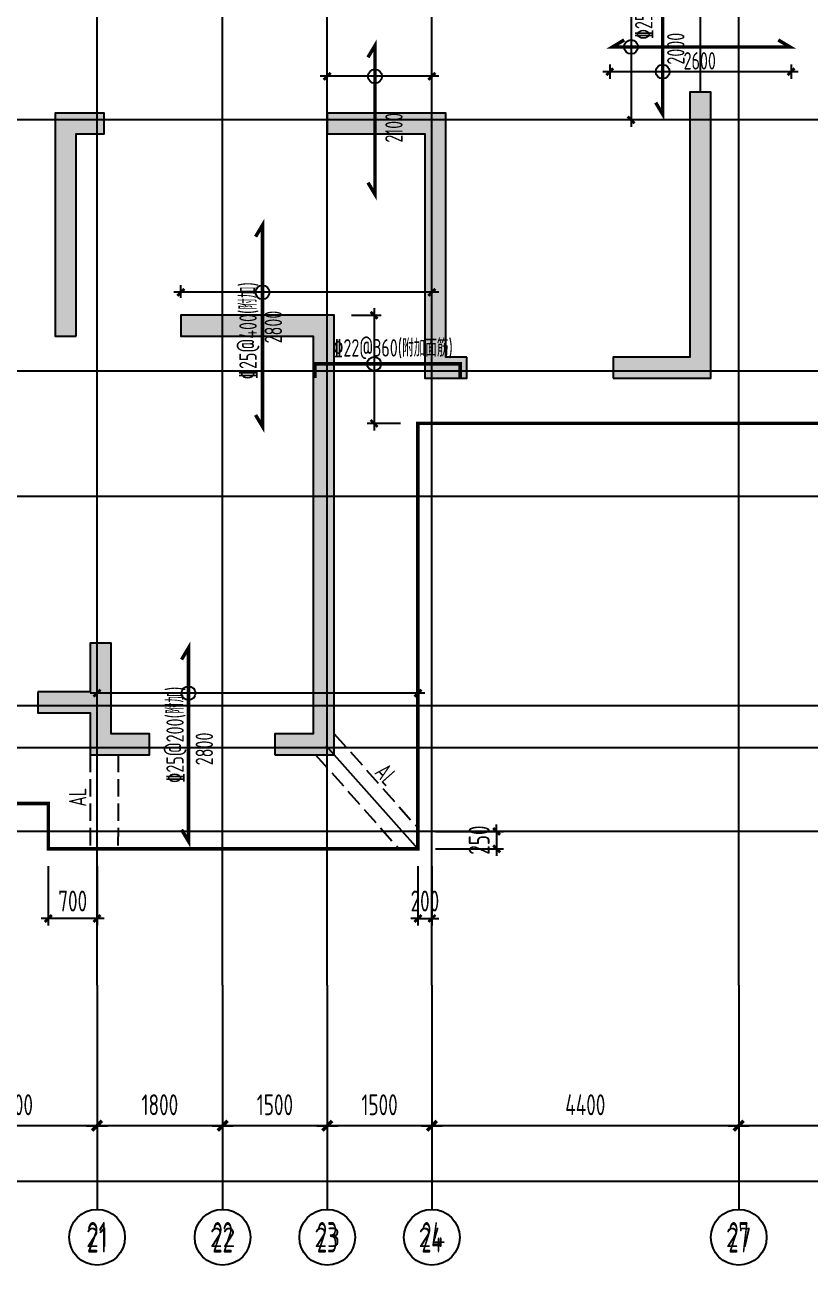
# Model space of a CAD drawing. Extents: x 627893 to 789462, y -407363 to 145317.
# Drawn here: x 692568 to 703830, y -223382 to -205599 of the extents above; entities that cross this region are included whole.
import ezdxf
from ezdxf.enums import TextEntityAlignment as Align

# ---------------------------------------------------------------- set-up
doc = ezdxf.new("R2010")
doc.units = 0
doc.header["$LTSCALE"] = 100
doc.linetypes.add('DASH', pattern=[0.35, 0.25, -0.1])
doc.layers.get('0').update_dxf_attribs({"linetype": 'CONTINUOUS'})
doc.layers.get('Defpoints').update_dxf_attribs({"linetype": 'CONTINUOUS'})
for name, color, linetype in [('1508', 2, 'CONTINUOUS'), ('AXIS', 3, 'CONTINUOUS'), ('AXIS_TEXT', 7, 'CONTINUOUS'), ('dote', 253, 'CONTINUOUS'), ('HATCH', 254, 'CONTINUOUS'), ('THIN', 7, 'CONTINUOUS'), ('底板钢筋2', 30, 'CONTINUOUS'), ('支座钢筋标注', 173, 'CONTINUOUS'), ('板底钢筋', 24, 'CONTINUOUS'), ('砼墙', 3, 'CONTINUOUS')]:
    doc.layers.add(name, color=color, linetype=linetype)
doc.styles.add('_TCH_AXIS', font='tssdeng.shx', dxfattribs={"width": 0.7, "bigfont": 'tssdchn.shx'})
doc.styles.add('CADReader_TextStyle', font='tssdeng.shx', dxfattribs={"height": 0.2, "bigfont": 'gbcbig.shx'})
doc.styles.add('COMPLEX', font='tssdeng.shx', dxfattribs={"width": 0.7, "bigfont": 'tssdchn.shx'})
doc.styles.add('dim_font', font='tssdeng.shx', dxfattribs={"width": 0.7, "bigfont": 'tssdchn.shx'})
doc.styles.get("Standard").update_dxf_attribs({"font": 'tssdeng.shx', "width": 0.7, "bigfont": 'tssdchn.shx'})
doc.styles.add('TSSD_Dimension', font='Tssdeng.shx', dxfattribs={"width": 0.7, "bigfont": 'tssdchn.shx'})
doc.dimstyles.new('DIMN', dxfattribs={"dimtxt": 300, "dimasz": 1, "dimexe": 250, "dimexo": 300, "dimgap": 150, "dimtad": 1, "dimdec": 0, "dimzin": 0, "dimdsep": 46, "dimtxsty": 'dim_font', "dimblk": '_DIMX', "dimcen": 0.09, "dimclrt": 7, "dimadec": 0, "dimazin": 0, "dimtfac": 1, "dimtdec": 0, "dimtix": 1, "dimtmove": 2, "dimatfit": 3, "dimldrblk": '_DIMX', "dimfxl": 250, "dimtolj": 1, "dimtzin": 0, "dimarcsym": 0})
doc.dimstyles.new('TSSD_100_100', dxfattribs={"dimtxt": 300, "dimasz": 100, "dimexe": 100, "dimexo": 250, "dimgap": 100, "dimtad": 1, "dimdec": 0, "dimzin": 0, "dimdsep": 46, "dimtxsty": 'TSSD_Dimension', "dimblk": 'ARCHTICK', "dimcen": 0, "dimdle": 100, "dimclrt": 7, "dimadec": 0, "dimazin": 0, "dimtfac": 1, "dimtdec": 0, "dimtix": 1, "dimtmove": 2, "dimatfit": 3, "dimfxl": 1, "dimtolj": 1, "dimtzin": 0, "dimarcsym": 0})

# ---------------------------------------------------------------- blocks, each defined once
blk = doc.blocks.new('_DIMX')
blk.add_line((-150, 0), (150, 0))
at = {"const_width": 50}
blk.add_lwpolyline([(-70, -70), (70, 70)], dxfattribs=at)
blk = doc.blocks.new('*D543')
at = {"layer": 'AXIS', "color": 0, "lineweight": -2}
for p, q in [((668505, -219669), (668505, -222432)), ((707605, -219669), (707605, -222432)), ((707604, -222182), (668506, -222182))]:
    blk.add_line(p, q, dxfattribs=at)
at = {"layer": 'Defpoints', "color": 0}
for p in [(668505, -219369), (707605, -219369), (668505, -222182)]:
    blk.add_point(p, dxfattribs=at)
at = {"layer": 'AXIS', "color": 0, "lineweight": -2, "rotation": 180}
blk.add_blockref('_DIMX', (668505, -222182), dxfattribs=at)
at = {"layer": 'AXIS', "color": 0, "lineweight": -2}
blk.add_blockref('_DIMX', (707605, -222182), dxfattribs=at)
at = {"layer": 'AXIS', "color": 7, "insert": (688055, -221882), "char_height": 300, "attachment_point": 5, "style": 'dim_font'}
blk.add_mtext('\\A1;39100', dxfattribs=at)
blk = doc.blocks.new('*D545')
at = {"layer": 'AXIS', "color": 0, "lineweight": -2}
for p, q in [((702805, -219669), (702805, -221632)), ((705805, -219669), (705805, -221632)), ((705804, -221382), (702806, -221382))]:
    blk.add_line(p, q, dxfattribs=at)
at = {"layer": 'Defpoints', "color": 0}
for p in [(702805, -219369), (705805, -219369), (702805, -221382)]:
    blk.add_point(p, dxfattribs=at)
at = {"layer": 'AXIS', "color": 0, "lineweight": -2, "rotation": 180}
blk.add_blockref('_DIMX', (702805, -221382), dxfattribs=at)
at = {"layer": 'AXIS', "color": 0, "lineweight": -2}
blk.add_blockref('_DIMX', (705805, -221382), dxfattribs=at)
at = {"layer": 'AXIS', "color": 7, "insert": (704305, -221082), "char_height": 300, "attachment_point": 5, "style": 'dim_font'}
blk.add_mtext('\\A1;3000', dxfattribs=at)
blk = doc.blocks.new('*D546')
at = {"layer": 'AXIS', "color": 0, "lineweight": -2}
for p, q in [((696905, -219669), (696905, -221632)), ((698405, -219669), (698405, -221632)), ((698404, -221382), (696906, -221382))]:
    blk.add_line(p, q, dxfattribs=at)
at = {"layer": 'Defpoints', "color": 0}
for p in [(696905, -219369), (698405, -219369), (696905, -221382)]:
    blk.add_point(p, dxfattribs=at)
at = {"layer": 'AXIS', "color": 0, "lineweight": -2, "rotation": 180}
blk.add_blockref('_DIMX', (696905, -221382), dxfattribs=at)
at = {"layer": 'AXIS', "color": 0, "lineweight": -2}
blk.add_blockref('_DIMX', (698405, -221382), dxfattribs=at)
at = {"layer": 'AXIS', "color": 7, "insert": (697655, -221082), "char_height": 300, "attachment_point": 5, "style": 'dim_font'}
blk.add_mtext('\\A1;1500', dxfattribs=at)
blk = doc.blocks.new('*D547')
at = {"layer": 'AXIS', "color": 0, "lineweight": -2}
for p, q in [((695405, -219669), (695405, -221632)), ((696905, -219669), (696905, -221632)), ((696904, -221382), (695406, -221382))]:
    blk.add_line(p, q, dxfattribs=at)
at = {"layer": 'Defpoints', "color": 0}
for p in [(695405, -219369), (696905, -219369), (695405, -221382)]:
    blk.add_point(p, dxfattribs=at)
at = {"layer": 'AXIS', "color": 0, "lineweight": -2}
for p, rotation in [((695405, -221382), 180.0000000000022), ((696905, -221382), 2.238209617644316e-12)]:
    blk.add_blockref('_DIMX', p, dxfattribs=dict(at, rotation=rotation))
at = {"layer": 'AXIS', "color": 7, "insert": (696155, -221082), "char_height": 300, "attachment_point": 5, "style": 'dim_font'}
blk.add_mtext('\\A1;1500', dxfattribs=at)
blk = doc.blocks.new('*D548')
at = {"layer": 'AXIS', "color": 0, "lineweight": -2}
for p, q in [((691205, -219669), (691205, -221632)), ((693605, -219669), (693605, -221632)), ((693604, -221382), (691206, -221382))]:
    blk.add_line(p, q, dxfattribs=at)
at = {"layer": 'Defpoints', "color": 0}
for p in [(691205, -219369), (693605, -219369), (691205, -221382)]:
    blk.add_point(p, dxfattribs=at)
at = {"layer": 'AXIS', "color": 0, "lineweight": -2}
for p, rotation in [((691205, -221382), 180.0000000000014), ((693605, -221382), 1.438849039914203e-12)]:
    blk.add_blockref('_DIMX', p, dxfattribs=dict(at, rotation=rotation))
at = {"layer": 'AXIS', "color": 7, "insert": (692405, -221082), "char_height": 300, "attachment_point": 5, "style": 'dim_font'}
blk.add_mtext('\\A1;2400', dxfattribs=at)
blk = doc.blocks.new('*D587')
at = {"layer": 'AXIS', "color": 0, "lineweight": -2}
for p, q in [((698405, -219669), (698405, -221632)), ((702805, -219669), (702805, -221632)), ((702804, -221382), (698406, -221382))]:
    blk.add_line(p, q, dxfattribs=at)
at = {"layer": 'Defpoints', "color": 0}
for p in [(698405, -219369), (702805, -219369), (698405, -221382)]:
    blk.add_point(p, dxfattribs=at)
at = {"layer": 'AXIS', "color": 0, "lineweight": -2}
for p, rotation in [((698405, -221382), 179.9999999999992), ((702805, -221382), 359.9999999999992)]:
    blk.add_blockref('_DIMX', p, dxfattribs=dict(at, rotation=rotation))
at = {"layer": 'AXIS', "color": 7, "insert": (700605, -221082), "char_height": 300, "attachment_point": 5, "style": 'dim_font'}
blk.add_mtext('\\A1;4400', dxfattribs=at)
blk = doc.blocks.new('*D592')
at = {"layer": 'AXIS', "color": 0, "lineweight": -2}
for p, q in [((693605, -219669), (693605, -221632)), ((695405, -219669), (695405, -221632)), ((695404, -221382), (693606, -221382))]:
    blk.add_line(p, q, dxfattribs=at)
at = {"layer": 'Defpoints', "color": 0}
for p in [(693605, -219369), (695405, -219369), (693605, -221382)]:
    blk.add_point(p, dxfattribs=at)
at = {"layer": 'AXIS', "color": 0, "lineweight": -2}
for p, rotation in [((693605, -221382), 179.9999999999982), ((695405, -221382), 359.9999999999982)]:
    blk.add_blockref('_DIMX', p, dxfattribs=dict(at, rotation=rotation))
at = {"layer": 'AXIS', "color": 7, "insert": (694505, -221082), "char_height": 300, "attachment_point": 5, "style": 'dim_font'}
blk.add_mtext('\\A1;1800', dxfattribs=at)
blk = doc.blocks.new('_ArchTick')
at = {"color": 0, "linetype": 'ByBlock', "const_width": 0.4}
blk.add_lwpolyline([(-0.5, -0.5), (0.5, 0.5)], dxfattribs=at)
blk = doc.blocks.new('*D602')
at = {"layer": 'Defpoints', "color": 0}
for p in [(702241, -204963), (701261, -206963), (702241, -206963)]:
    blk.add_point(p, dxfattribs=at)
at = {"layer": '底板钢筋2', "color": 0, "lineweight": -2}
for p, q in [((701261, -204863), (701261, -207063)), ((701991, -204963), (701161, -204963)), ((701991, -206963), (701161, -206963))]:
    blk.add_line(p, q, dxfattribs=at)
at = {"layer": '底板钢筋2', "color": 0, "lineweight": -2, "xscale": 100, "yscale": 100, "zscale": 100}
for p, rotation in [((701261, -204963), 90), ((701261, -206963), 270)]:
    blk.add_blockref('_ArchTick', p, dxfattribs=dict(at, rotation=rotation))
blk = doc.blocks.new('*D604')
at = {"layer": 'Defpoints', "color": 0}
for p in [(696905, -206281), (698405, -206281), (696905, -206337)]:
    blk.add_point(p, dxfattribs=at)
at = {"layer": '底板钢筋2', "color": 0, "lineweight": -2}
for p, q in [((698505, -206337), (696805, -206337)), ((696905, -206531), (696905, -206437)), ((698405, -206531), (698405, -206437))]:
    blk.add_line(p, q, dxfattribs=at)
at = {"layer": '底板钢筋2', "color": 0, "lineweight": -2, "xscale": 100, "yscale": 100, "zscale": 100, "rotation": 180}
blk.add_blockref('_ArchTick', (696905, -206337), dxfattribs=at)
at = {"layer": '底板钢筋2', "color": 0, "lineweight": -2, "xscale": 100, "yscale": 100, "zscale": 100}
blk.add_blockref('_ArchTick', (698405, -206337), dxfattribs=at)
blk = doc.blocks.new('*D605')
at = {"layer": 'Defpoints', "color": 0}
for p in [(694805, -209433), (694805, -209763), (698405, -209798)]:
    blk.add_point(p, dxfattribs=at)
at = {"layer": '底板钢筋2', "color": 0, "lineweight": -2}
for p, q in [((698505, -209433), (694705, -209433)), ((694805, -209513), (694805, -209333)), ((698405, -209548), (698405, -209333))]:
    blk.add_line(p, q, dxfattribs=at)
at = {"layer": '底板钢筋2', "color": 0, "lineweight": -2, "xscale": 100, "yscale": 100, "zscale": 100, "rotation": 180}
blk.add_blockref('_ArchTick', (694805, -209433), dxfattribs=at)
at = {"layer": '底板钢筋2', "color": 0, "lineweight": -2, "xscale": 100, "yscale": 100, "zscale": 100}
blk.add_blockref('_ArchTick', (698405, -209433), dxfattribs=at)
blk = doc.blocks.new('*D606')
at = {"layer": 'Defpoints', "color": 0}
for p in [(693605, -215181), (693605, -216286), (698205, -216286)]:
    blk.add_point(p, dxfattribs=at)
at = {"layer": '底板钢筋2', "color": 0, "lineweight": -2}
for p, q in [((693605, -216036), (693605, -215081)), ((698205, -216036), (698205, -215081)), ((698305, -215181), (693505, -215181))]:
    blk.add_line(p, q, dxfattribs=at)
at = {"layer": '底板钢筋2', "color": 0, "lineweight": -2, "xscale": 100, "yscale": 100, "zscale": 100, "rotation": 180}
blk.add_blockref('_ArchTick', (693605, -215181), dxfattribs=at)
at = {"layer": '底板钢筋2', "color": 0, "lineweight": -2, "xscale": 100, "yscale": 100, "zscale": 100}
blk.add_blockref('_ArchTick', (698205, -215181), dxfattribs=at)
blk = doc.blocks.new('*D653')
at = {"layer": '1508', "color": 0, "lineweight": -2}
for p, q in [((698205, -217663), (698205, -218511)), ((698405, -217663), (698405, -218511)), ((698205, -218411), (698105, -218411)), ((698205, -218411), (698405, -218411)), ((698405, -218411), (698505, -218411))]:
    blk.add_line(p, q, dxfattribs=at)
at = {"layer": 'Defpoints', "color": 0}
for p in [(698205, -217413), (698405, -217413), (698405, -218411)]:
    blk.add_point(p, dxfattribs=at)
at = {"layer": '1508', "color": 0, "lineweight": -2, "xscale": 100, "yscale": 100, "zscale": 100}
blk.add_blockref('_ArchTick', (698205, -218411), dxfattribs=at)
at = {"layer": '1508', "color": 0, "lineweight": -2, "xscale": 100, "yscale": 100, "zscale": 100, "rotation": 180}
blk.add_blockref('_ArchTick', (698405, -218411), dxfattribs=at)
at = {"layer": '1508', "color": 7, "insert": (698305, -218161), "char_height": 300, "attachment_point": 5, "style": 'TSSD_Dimension'}
blk.add_mtext('\\A1;200', dxfattribs=at)
blk = doc.blocks.new('*D654')
at = {"layer": '1508', "color": 0, "lineweight": -2}
for p, q in [((699333, -217163), (699333, -217063)), ((698455, -217163), (699433, -217163)), ((699333, -217163), (699333, -217413)), ((698455, -217413), (699433, -217413)), ((699333, -217413), (699333, -217513))]:
    blk.add_line(p, q, dxfattribs=at)
at = {"layer": 'Defpoints', "color": 0}
for p in [(698205, -217163), (698205, -217413), (699333, -217413)]:
    blk.add_point(p, dxfattribs=at)
at = {"layer": '1508', "color": 0, "lineweight": -2, "xscale": 100, "yscale": 100, "zscale": 100}
for p, rotation in [((699333, -217163), 270), ((699333, -217413), 90)]:
    blk.add_blockref('_ArchTick', p, dxfattribs=dict(at, rotation=rotation))
at = {"layer": '1508', "color": 7, "insert": (699083, -217288), "char_height": 300, "attachment_point": 5, "rotation": 90, "style": 'TSSD_Dimension'}
blk.add_mtext('\\A1;250', dxfattribs=at)
blk = doc.blocks.new('*D655')
at = {"layer": '1508', "color": 0, "lineweight": -2}
for p, q in [((692905, -217663), (692905, -218511)), ((693605, -217663), (693605, -218511)), ((693705, -218411), (692805, -218411))]:
    blk.add_line(p, q, dxfattribs=at)
at = {"layer": 'Defpoints', "color": 0}
for p in [(692905, -217413), (693605, -217413), (692905, -218411)]:
    blk.add_point(p, dxfattribs=at)
at = {"layer": '1508', "color": 0, "lineweight": -2, "xscale": 100, "yscale": 100, "zscale": 100, "rotation": 180}
blk.add_blockref('_ArchTick', (692905, -218411), dxfattribs=at)
at = {"layer": '1508', "color": 0, "lineweight": -2, "xscale": 100, "yscale": 100, "zscale": 100}
blk.add_blockref('_ArchTick', (693605, -218411), dxfattribs=at)
at = {"layer": '1508', "color": 7, "insert": (693255, -218161), "char_height": 300, "attachment_point": 5, "style": 'TSSD_Dimension'}
blk.add_mtext('\\A1;700', dxfattribs=at)
blk = doc.blocks.new('*D657')
at = {"layer": 'Defpoints', "color": 0}
for p in [(700955, -205916), (703555, -205916), (700955, -206271)]:
    blk.add_point(p, dxfattribs=at)
at = {"layer": '底板钢筋2', "color": 0, "lineweight": -2}
for p, q in [((703655, -206271), (700855, -206271)), ((700955, -206166), (700955, -206371)), ((703555, -206166), (703555, -206371))]:
    blk.add_line(p, q, dxfattribs=at)
at = {"layer": '底板钢筋2', "color": 0, "lineweight": -2, "xscale": 100, "yscale": 100, "zscale": 100, "rotation": 180}
blk.add_blockref('_ArchTick', (700955, -206271), dxfattribs=at)
at = {"layer": '底板钢筋2', "color": 0, "lineweight": -2, "xscale": 100, "yscale": 100, "zscale": 100}
blk.add_blockref('_ArchTick', (703555, -206271), dxfattribs=at)
blk = doc.blocks.new('*D700')
at = {"layer": 'Defpoints', "color": 0}
for p in [(697005, -209763), (697576, -211313), (698205, -211313)]:
    blk.add_point(p, dxfattribs=at)
at = {"layer": '底板钢筋2', "color": 0, "lineweight": -2}
for p, q in [((697576, -209663), (697576, -211413)), ((697255, -209763), (697676, -209763)), ((697955, -211313), (697476, -211313))]:
    blk.add_line(p, q, dxfattribs=at)
at = {"layer": '底板钢筋2', "color": 0, "lineweight": -2, "xscale": 100, "yscale": 100, "zscale": 100}
for p, rotation in [((697576, -209763), 90), ((697576, -211313), 270)]:
    blk.add_blockref('_ArchTick', p, dxfattribs=dict(at, rotation=rotation))
blk = doc.blocks.new('_AXISO')
blk.add_circle((0, 0), 0.5)
at = {"layer": 'AXIS_TEXT', "style": 'COMPLEX', "width": 1.041667}
blk.add_attdef('A', text='', height=0.56, dxfattribs=at).set_placement((-0.25, -0.28), (0.25, -0.28), align=Align.FIT)

msp = doc.modelspace()

# ---------------------------------------------------------------- hatches: boundary and pattern name
at = {"layer": 'HATCH'}
for points in [[(701004.7, -210663.1), (702404.7, -210663.1), (702404.7, -206563.1), (702104.7, -206563.1), (702104.7, -210363.1), (701004.7, -210363.1)], [(693304.7, -210063.1), (693304.7, -207163.1), (693704.8, -207163.1), (693704.8, -206863.1), (693004.7, -206863.1), (693004.7, -210063.1)], [(698904.7, -210363.1), (698604.7, -210363.1), (698604.7, -206863.1), (696904.7, -206863.1), (696904.7, -207163.1), (698304.7, -207163.1), (698304.7, -210663.1), (698904.7, -210663.1)], [(696154.7, -216063.1), (697004.7, -216063.1), (697004.7, -209763.1), (694804.7, -209763.1), (694804.7, -210063.1), (696704.7, -210063.1), (696704.7, -215763.1), (696154.7, -215763.1)], [(692754.7, -215163.1), (692754.7, -215463.1), (693504.7, -215463.1), (693504.7, -216062.7), (694354.7, -216062.7), (694354.7, -215762.7), (693804.7, -215762.7), (693804.7, -214463.1), (693504.7, -214463.1), (693504.7, -215163.1)]]:
    msp.add_hatch(color=256, dxfattribs=at).paths.add_polyline_path(points)

# ---------------------------------------------------------------- linework, layer by layer
at = {"layer": '1508', "const_width": 50, "elevation": 0}
msp.add_lwpolyline([(673704.7, -201863.1), (673704.7, -200363.1), (671305, -200363.1), (670804.8, -199862.9), (669304.3, -199862.9), (668604.9, -203153.6), (668604.9, -203163.1), (667804.7, -203163.1), (667804.7, -207663.1), (668304.7, -208612.9), (668304.7, -211763.1), (679404.7, -211763.1), (679404.7, -217413.1), (684704.7, -217412.7), (684704.7, -216763.1), (692904.7, -216763.1), (692904.7, -217412.7), (698204.7, -217413.1), (698204.7, -211313.1), (708404.7, -211313.1)], dxfattribs=at)
at = {"layer": 'AXIS'}
for p, q in [((693604.7, -219368.5), (693604.7, -222582)), ((695404.7, -219368.5), (695404.7, -222582)), ((696904.7, -219368.5), (696904.7, -222582)), ((698404.7, -219368.5), (698404.7, -222582)), ((702804.7, -219368.5), (702804.7, -222582))]:
    msp.add_line(p, q, dxfattribs=at)
at = {"layer": 'AXIS', "linetype": 'Continuous'}
for centre in [(693604.7, -222982), (695404.7, -222982), (696904.7, -222982), (698404.7, -222982), (702804.7, -222982)]:
    msp.add_circle(centre, 400, dxfattribs=at)
at = {"layer": 'dote', "ltscale": 10}
for p, q in [((693604.7, -219368.5), (693604.7, -195849.7)), ((695404.7, -219368.5), (695404.7, -195849.7)), ((696904.7, -219368.5), (696904.7, -195849.7)), ((698404.7, -219368.5), (698404.7, -195849.7)), ((702804.7, -219368.5), (702804.7, -195849.7)), ((702254.7, -206563.1, 0), (702254.7, -205463.1, 0)), ((711184.9, -206963.1), (664723.4, -206963.1)), ((711184.9, -210563.1), (664723.4, -210563.1)), ((711184.9, -212363.1), (664723.4, -212363.1)), ((711184.9, -215363.1), (664723.4, -215363.1)), ((711184.9, -215963.1), (664723.4, -215963.1)), ((696886.6, -215930.3), (698204.7, -217413.1)), ((711184.9, -217163.1), (664723.4, -217163.1))]:
    msp.add_line(p, q, dxfattribs=at)
at = {"layer": 'THIN', "color": 1, "linetype": 'DASH', "ltscale": 10}
for p, q in [((697004.7, -215762.1), (698204.7, -217112.1)), ((693504.7, -216062.7), (693504.6, -217412.8)), ((693904.7, -216062.7), (693904.6, -217412.8)), ((696737.1, -216063.1), (697937.1, -217413.1))]:
    msp.add_line(p, q, dxfattribs=at)
at = {"layer": '底板钢筋2'}
for centre in [(701261, -205915.6, 0), (697588.8, -206336.9, 0), (701714.2, -206270.7, 0), (695977.3, -209433.5, 0), (697576.5, -210460.2, 0), (694915.8, -215180.6, 0)]:
    msp.add_circle(centre, 100, dxfattribs=at)
at = {"layer": '板底钢筋', "color": 3, "const_width": 50}
for points in [[(701614.2, -205222.6), (701714.2, -205055.9), (701714.2, -206880.6), (701614.2, -206714)], [(697488.8, -206064.9), (697588.8, -205898.2), (697588.8, -208028.1), (697488.8, -207861.4)], [(695877.3, -208636.6), (695977.3, -208469.9), (695977.3, -211359), (695877.3, -211192.4)], [(694815.8, -217138.5), (694915.8, -217305.1), (694915.8, -214532.4), (694815.8, -214699.1)]]:
    msp.add_lwpolyline(points, dxfattribs=at)
at = {"layer": '板底钢筋', "const_width": 50}
msp.add_lwpolyline([(701163.1, -205815.6), (700996.4, -205915.6), (703538.3, -205915.6), (703371.7, -205815.6)], dxfattribs=at)
at = {"layer": '板底钢筋', "color": 3, "const_width": 50, "elevation": 0}
msp.add_lwpolyline([(696728.7, -210660.2), (696728.7, -210460.2), (698811.5, -210460.2), (698811.5, -210660.2)], dxfattribs=at)
at = {"layer": '砼墙', "elevation": 0}
for points in [[(701004.7, -210663.1), (702404.7, -210663.1), (702404.7, -206563.1), (702104.7, -206563.1), (702104.7, -210363.1), (701004.7, -210363.1)], [(693304.7, -210063.1), (693304.7, -207163.1), (693704.8, -207163.1), (693704.8, -206863.1), (693004.7, -206863.1), (693004.7, -210063.1)], [(698904.7, -210363.1), (698604.7, -210363.1), (698604.7, -206863.1), (696904.7, -206863.1), (696904.7, -207163.1), (698304.7, -207163.1), (698304.7, -210663.1), (698904.7, -210663.1)], [(696154.7, -216063.1), (697004.7, -216063.1), (697004.7, -209763.1), (694804.7, -209763.1), (694804.7, -210063.1), (696704.7, -210063.1), (696704.7, -215763.1), (696154.7, -215763.1)], [(692754.7, -215163.1), (692754.7, -215463.1), (693504.7, -215463.1), (693504.7, -216062.7), (694354.7, -216062.7), (694354.7, -215762.7), (693804.7, -215762.7), (693804.7, -214463.1), (693504.7, -214463.1), (693504.7, -215163.1)]]:
    msp.add_lwpolyline(points, close=True, dxfattribs=at)

# ---------------------------------------------------------------- block references
at = {"layer": 'AXIS'}
ref = msp.add_blockref('_AXISO', (693604.7, -222982), dxfattribs=dict(at, xscale=800, yscale=800, zscale=800))
ref.add_attrib('A', '21', dxfattribs={"layer": 'AXIS_TEXT', "height": 438.39, "style": '_TCH_AXIS', "width": 0.56}).set_placement((693458.5, -223201.2), (693750.8, -223201.2), align=Align.FIT)
ref = msp.add_blockref('_AXISO', (695404.7, -222982), dxfattribs=dict(at, xscale=800, yscale=800, zscale=800))
ref.add_attrib('A', '22', dxfattribs={"layer": 'AXIS_TEXT', "height": 438.39, "style": '_TCH_AXIS', "width": 0.411765}).set_placement((695258.5, -223201.2), (695550.8, -223201.2), align=Align.FIT)
ref = msp.add_blockref('_AXISO', (696904.7, -222982), dxfattribs=dict(at, xscale=800, yscale=800, zscale=800))
ref.add_attrib('A', '23', dxfattribs={"layer": 'AXIS_TEXT', "height": 438.39, "style": '_TCH_AXIS', "width": 0.411765}).set_placement((696758.5, -223201.2), (697050.8, -223201.2), align=Align.FIT)
ref = msp.add_blockref('_AXISO', (698404.7, -222982), dxfattribs=dict(at, xscale=800, yscale=800, zscale=800))
ref.add_attrib('A', '24', dxfattribs={"layer": 'AXIS_TEXT', "height": 438.39, "style": '_TCH_AXIS', "width": 0.4}).set_placement((698258.5, -223201.2), (698550.8, -223201.2), align=Align.FIT)
ref = msp.add_blockref('_AXISO', (702804.7, -222982), dxfattribs=dict(at, xscale=800, yscale=800, zscale=800))
ref.add_attrib('A', '27', dxfattribs={"layer": 'AXIS_TEXT', "height": 438.39, "style": '_TCH_AXIS', "width": 0.411765}).set_placement((702658.5, -223201.2), (702950.8, -223201.2), align=Align.FIT)

# ---------------------------------------------------------------- texts
at = {"layer": 'AXIS', "color": 7, "style": 'CADReader_TextStyle'}
for s, p in [('21', (693604.7, -222982)), ('22', (695404.7, -222982)), ('23', (696904.7, -222982)), ('24', (698404.7, -222982)), ('27', (702804.7, -222982))]:
    msp.add_text(s, height=280, dxfattribs=at).set_placement(p, align=Align.MIDDLE)
at = {"layer": 'THIN', "color": 1, "width": 0.7}
for rotation, p in [(311.63354, (697569.8, -216328.1)), (89.99529, (693450.7, -216807.7))]:
    msp.add_text('AL', height=250, rotation=rotation, dxfattribs=at).set_placement(p)
at = {"layer": '支座钢筋标注', "color": 6, "width": 0.7}
for s, p in [('%%13225@400(附加)', (701568.4, -205809.9)), ('2000', (702027.4, -206169.7)), ('2100', (697986.3, -207287.8)), ('%%13225@400(附加)', (695894.3, -210683.2)), ('2800', (696257.3, -210165.9)), ('%%13225@200(附加)', (694847.9, -216470)), ('2800', (695267.4, -216214.6))]:
    msp.add_text(s, height=250, rotation=90, dxfattribs=at).set_placement(p)
for s, p in [('2600', (702014.3, -206240.2)), ('%%13222@360(附加面筋)', (696986.9, -210355.4))]:
    msp.add_text(s, height=250, dxfattribs=at).set_placement(p)

# ---------------------------------------------------------------- dimensions: what is measured, and where the dimension line sits
at = {"layer": '1508'}
for base, p1, p2, angle, picture, middle in [((699333.2, -217413.1), (698204.7, -217163.1), (698204.7, -217413.1), 90, '*D654', (699083.2, -217288.1)), ((692904.7, -218410.7), (693604.7, -217412.8), (692904.7, -217412.8), 180, '*D655', (693254.7, -218160.7))]:
    dim = msp.add_linear_dim(base=base, p1=p1, p2=p2, angle=angle, dimstyle='TSSD_100_100', dxfattribs=at)
    dim.commit()
    dim.dimension.update_dxf_attribs({"geometry": picture, "text_midpoint": middle})
dim = msp.add_linear_dim(base=(698404.7, -218410.7), p1=(698204.7, -217413.1), p2=(698404.7, -217413.1), dimstyle='TSSD_100_100', dxfattribs=at)
dim.commit()
dim.dimension.update_dxf_attribs({"geometry": '*D653', "text_midpoint": (698304.7, -218160.7)})
at = {"layer": 'AXIS'}
for p1, p2, distance, picture, middle in [((707604.7, -219368.5), (668504.7, -219368.5), 2813.5, '*D543', (688054.7, -221882)), ((693604.7, -219368.5), (691204.7, -219368.5), 2013.5, '*D548', (692404.7, -221082)), ((695404.7, -219368.5), (693604.7, -219368.5), 2013.5, '*D592', (694504.7, -221082)), ((696904.7, -219368.5), (695404.7, -219368.5), 2013.5, '*D547', (696154.7, -221082)), ((698404.7, -219368.5), (696904.7, -219368.5), 2013.5, '*D546', (697654.7, -221082)), ((702804.7, -219368.5), (698404.7, -219368.5), 2013.5, '*D587', (700604.7, -221082)), ((705804.7, -219368.5), (702804.7, -219368.5), 2013.5, '*D545', (704304.7, -221082))]:
    dim = msp.add_aligned_dim(p1=p1, p2=p2, distance=distance, dimstyle='DIMN', dxfattribs=at)
    dim.commit()
    dim.dimension.update_dxf_attribs({"geometry": picture, "text_midpoint": middle})
at = {"layer": '底板钢筋2'}
for base, p1, p2, angle, picture, middle in [((701261, -206963.1), (702240.8, -204963.1), (702240.8, -206963.1), 90, '*D602', (701261, -205963.1)), ((700954.7, -206270.7), (703554.7, -205915.6), (700954.7, -205915.6), 180, '*D657', (702254.7, -206270.7)), ((696904.7, -206336.9), (698404.7, -206281.5), (696904.7, -206281.5), 180, '*D604', (697654.7, -206336.9)), ((694804.7, -209433.5), (698404.7, -209798.3), (694804.7, -209763.1), 180, '*D605', (696604.7, -209433.5)), ((697576.5, -211313.1), (697004.7, -209763.1), (698204.7, -211313.1), 90, '*D700', (697576.5, -210538.1)), ((693604.7, -215180.6), (698204.7, -216285.6), (693604.7, -216285.6), 180, '*D606', (695904.7, -215180.6))]:
    dim = msp.add_linear_dim(base=base, p1=p1, p2=p2, angle=angle, text=' ', dimstyle='TSSD_100_100', dxfattribs=at)
    dim.commit()
    dim.dimension.update_dxf_attribs({"geometry": picture, "text_midpoint": middle})

doc.saveas('drawing.dxf')
